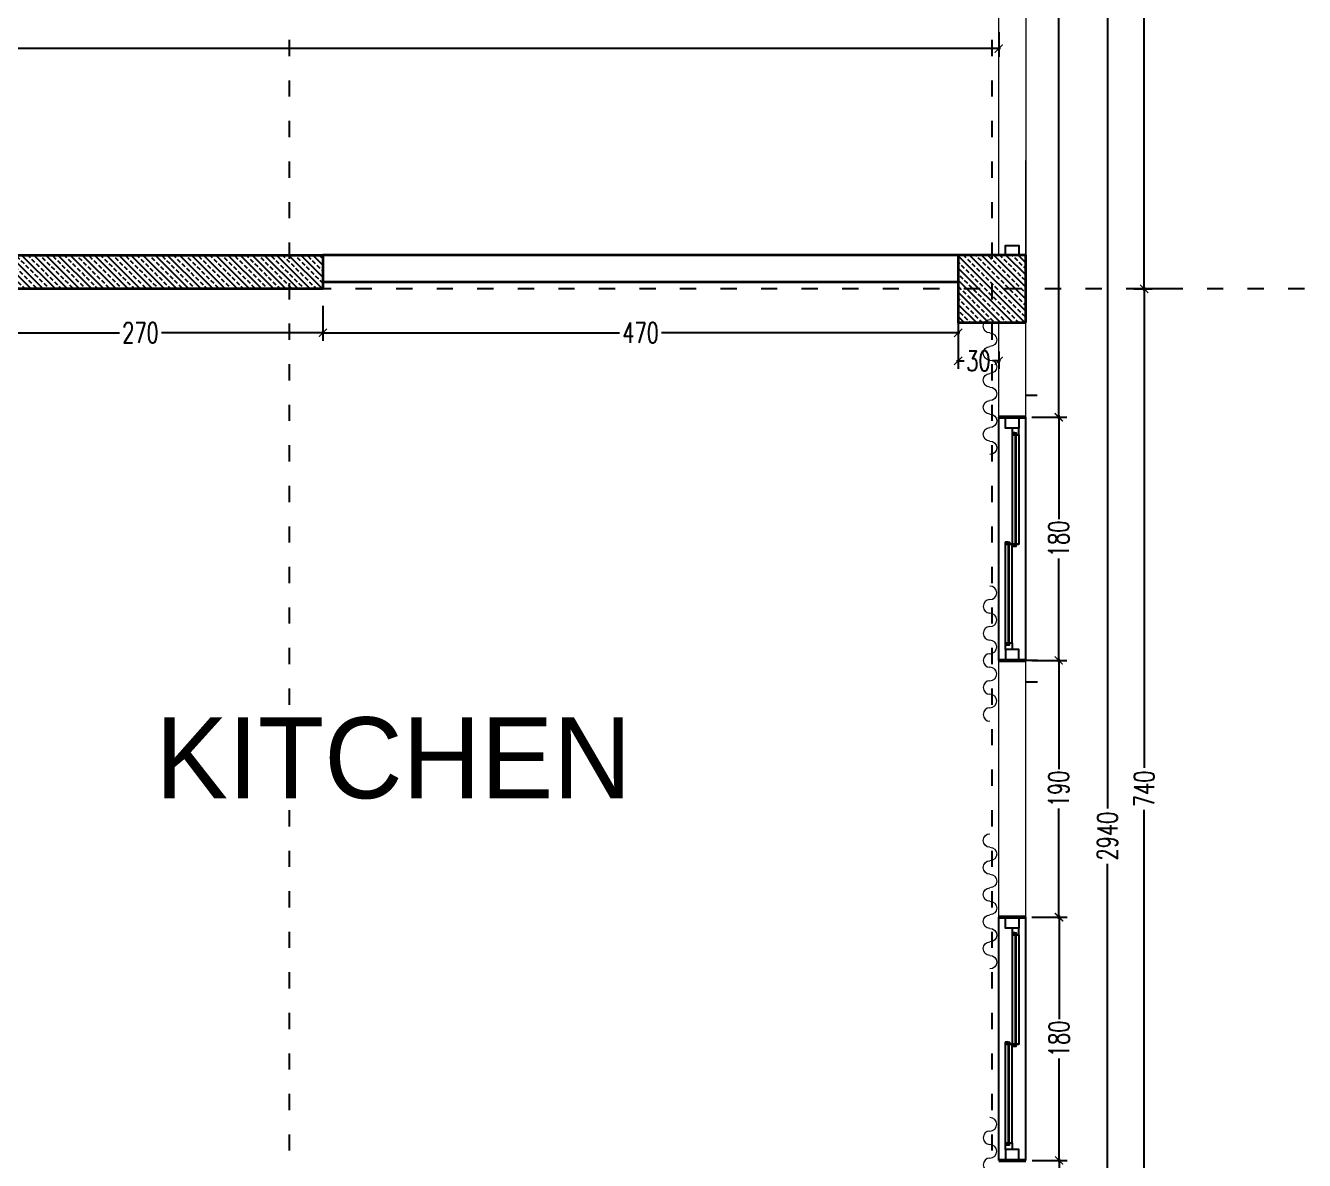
# Model space of a CAD drawing. Header units: centimetres. Extents: x -3207095 to 15275363, y -32656 to 4798027.
# Drawn here: x 680155 to 681101, y 4470705 to 4471545 of the extents above; entities that cross this region are included whole.
import ezdxf

# ---------------------------------------------------------------- set-up
doc = ezdxf.new("R2010")
doc.units = ezdxf.units.CM
doc.linetypes.add('ACAD_ISO03W100', pattern=[30, 12, -18])
doc.linetypes.add('DUZ', pattern=[500, 500])
doc.layers.get('0').update_dxf_attribs({"color": 1, "linetype": 'DUZ'})
for name, color, linetype in [('AGAC', 116, 'Continuous'), ('DIM', 1, 'DUZ'), ('KOLTAR_F', 145, 'Continuous'), ('PEN', 161, 'Continuous'), ('söve', 26, 'DUZ')]:
    doc.layers.add(name, color=color, linetype=linetype)
for name, color, linetype, lineweight in [('cam', 143, 'Continuous', 20), ('DUV', 220, 'Continuous', 50), ('DUVAR', 7, 'Continuous', 35), ('FE_PERDE', 205, 'Continuous', 15), ('gor25', 142, 'Continuous', 25), ('iç duvar', 7, 'Continuous', 50), ('KOLON_F', 3, 'Continuous', 35)]:
    doc.layers.add(name, color=color, linetype=linetype, lineweight=lineweight)
doc.styles.add('DIM', font='ROMANSTW.SHX', dxfattribs={"width": 0.7})
doc.dimstyles.new('1_100', dxfattribs={"dimtxt": 15, "dimasz": 6, "dimexe": 6, "dimexo": 0, "dimgap": 2, "dimtad": 0, "dimdec": 1, "dimzin": 11, "dimdsep": 46, "dimtxsty": 'DIM', "dimblk": 'ARCHTICK', "dimcen": 3, "dimdle": 1.25, "dimclrt": 2, "dimadec": 0, "dimazin": 0, "dimtfac": 1.25, "dimtdec": 1, "dimtix": 1, "dimtofl": 0, "dimtmove": 1, "dimatfit": 3, "dimldrblk": 'ARCHTICK', "dimfxl": 20, "dimfxlon": 1, "dimtolj": 1, "dimtzin": 0, "dimarcsym": 0})

# ---------------------------------------------------------------- blocks, each defined once
blk = doc.blocks.new('GEN_BLOCK00601')
at = {"linetype": 'Continuous', "ltscale": 50}
for centre, start, end in [((50, 50), 0, 180), ((250, 50), 0, 180), ((450, 50), 0, 180), ((650, 50), 0, 180), ((850, 50), 0, 180), ((150, 50), 180, 0), ((350, 50), 180, 0), ((550, 50), 180, 0), ((750, 50), 180, 0), ((950, 50), 180, 0)]:
    blk.add_arc(centre, 50, start, end, dxfattribs=at)
for tag in ['Sfb', 'FLOOR']:
    blk.add_attdef(tag, (0, 0), '', height=1)
blk = doc.blocks.new('_ArchTick')
at = {"color": 0, "linetype": 'ByBlock', "const_width": 0.15}
blk.add_lwpolyline([(-0.5, -0.5), (0.5, 0.5)], dxfattribs=at)
blk = doc.blocks.new('*D288')
at = {"layer": 'Defpoints', "color": 0, "linetype": 'Continuous', "lineweight": 5, "transparency": 16777216}
for p in [(680895.06, 4470705.15), (680919.69, 4470705.15), (680895.06, 4470515.15)]:
    blk.add_point(p, dxfattribs=at)
at = {"layer": 'DIM', "color": 0, "linetype": 'Continuous', "lineweight": -2, "transparency": 16777216}
for p, q in [((680899.69, 4470705.15), (680925.69, 4470705.15)), ((680919.69, 4470706.4), (680919.69, 4470624.65)), ((680919.69, 4470513.9), (680919.69, 4470595.65)), ((680899.69, 4470515.15), (680925.69, 4470515.15))]:
    blk.add_line(p, q, dxfattribs=at)
at = {"layer": 'DIM', "color": 0, "linetype": 'Continuous', "lineweight": -2, "transparency": 16777216, "xscale": 6, "yscale": 6, "zscale": 6}
for p, rotation in [((680919.69, 4470705.15), 90), ((680919.69, 4470515.15), 270)]:
    blk.add_blockref('_ArchTick', p, dxfattribs=dict(at, rotation=rotation))
at = {"layer": 'DIM', "color": 2, "linetype": 'Continuous', "lineweight": 5, "transparency": 16777216, "insert": (680919.69, 4470610.15), "char_height": 15, "attachment_point": 5, "rotation": 90, "style": 'DIM'}
blk.add_mtext('\\A1;190', dxfattribs=at)
blk = doc.blocks.new('*D289')
at = {"layer": 'Defpoints', "color": 0, "linetype": 'Continuous', "lineweight": 5, "transparency": 16777216}
for p in [(680895.06, 4470885.15), (680919.69, 4470885.15), (680895.06, 4470705.15)]:
    blk.add_point(p, dxfattribs=at)
at = {"layer": 'DIM', "color": 0, "linetype": 'Continuous', "lineweight": -2, "transparency": 16777216}
for p, q in [((680899.69, 4470885.15), (680925.69, 4470885.15)), ((680919.69, 4470886.4), (680919.69, 4470809.65)), ((680919.69, 4470703.9), (680919.69, 4470780.65)), ((680899.69, 4470705.15), (680925.69, 4470705.15))]:
    blk.add_line(p, q, dxfattribs=at)
at = {"layer": 'DIM', "color": 0, "linetype": 'Continuous', "lineweight": -2, "transparency": 16777216, "xscale": 6, "yscale": 6, "zscale": 6}
for p, rotation in [((680919.69, 4470885.15), 90), ((680919.69, 4470705.15), 270)]:
    blk.add_blockref('_ArchTick', p, dxfattribs=dict(at, rotation=rotation))
at = {"layer": 'DIM', "color": 2, "linetype": 'Continuous', "lineweight": 5, "transparency": 16777216, "insert": (680919.69, 4470795.15), "char_height": 15, "attachment_point": 5, "rotation": 90, "style": 'DIM'}
blk.add_mtext('\\A1;180', dxfattribs=at)
blk = doc.blocks.new('*D290')
at = {"layer": 'Defpoints', "color": 0, "linetype": 'Continuous', "lineweight": 5, "transparency": 16777216}
for p in [(680895.06, 4471075.15), (680919.47, 4471075.15), (680895.06, 4470885.15)]:
    blk.add_point(p, dxfattribs=at)
at = {"layer": 'DIM', "color": 0, "linetype": 'Continuous', "lineweight": -2, "transparency": 16777216}
for p, q in [((680899.47, 4471075.15), (680925.47, 4471075.15)), ((680919.47, 4471076.4), (680919.47, 4470994.65)), ((680919.47, 4470883.9), (680919.47, 4470965.65)), ((680899.47, 4470885.15), (680925.47, 4470885.15))]:
    blk.add_line(p, q, dxfattribs=at)
at = {"layer": 'DIM', "color": 0, "linetype": 'Continuous', "lineweight": -2, "transparency": 16777216, "xscale": 6, "yscale": 6, "zscale": 6}
for p, rotation in [((680919.47, 4471075.15), 90), ((680919.47, 4470885.15), 270)]:
    blk.add_blockref('_ArchTick', p, dxfattribs=dict(at, rotation=rotation))
at = {"layer": 'DIM', "color": 2, "linetype": 'Continuous', "lineweight": 5, "transparency": 16777216, "insert": (680919.47, 4470980.15), "char_height": 15, "attachment_point": 5, "rotation": 90, "style": 'DIM'}
blk.add_mtext('\\A1;190', dxfattribs=at)
blk = doc.blocks.new('*D291')
at = {"layer": 'Defpoints', "color": 0, "linetype": 'Continuous', "lineweight": 5, "transparency": 16777216}
for p in [(680895.06, 4471255.15), (680919.47, 4471255.15), (680895.06, 4471075.15)]:
    blk.add_point(p, dxfattribs=at)
at = {"layer": 'DIM', "color": 0, "linetype": 'Continuous', "lineweight": -2, "transparency": 16777216}
for p, q in [((680899.47, 4471255.15), (680925.47, 4471255.15)), ((680919.47, 4471256.4), (680919.47, 4471179.65)), ((680919.47, 4471073.9), (680919.47, 4471150.65)), ((680899.47, 4471075.15), (680925.47, 4471075.15))]:
    blk.add_line(p, q, dxfattribs=at)
at = {"layer": 'DIM', "color": 0, "linetype": 'Continuous', "lineweight": -2, "transparency": 16777216, "xscale": 6, "yscale": 6, "zscale": 6}
for p, rotation in [((680919.47, 4471255.15), 90), ((680919.47, 4471075.15), 270)]:
    blk.add_blockref('_ArchTick', p, dxfattribs=dict(at, rotation=rotation))
at = {"layer": 'DIM', "color": 2, "linetype": 'Continuous', "lineweight": 5, "transparency": 16777216, "insert": (680919.47, 4471165.15), "char_height": 15, "attachment_point": 5, "rotation": 90, "style": 'DIM'}
blk.add_mtext('\\A1;180', dxfattribs=at)
blk = doc.blocks.new('*D292')
at = {"layer": 'Defpoints', "color": 0, "linetype": 'Continuous', "lineweight": 5, "transparency": 16777216}
for p in [(680895.06, 4472415.15), (680919.51, 4472415.15), (680895.06, 4471255.15)]:
    blk.add_point(p, dxfattribs=at)
at = {"layer": 'DIM', "color": 0, "linetype": 'Continuous', "lineweight": -2, "transparency": 16777216}
for p, q in [((680899.51, 4472415.15), (680925.51, 4472415.15)), ((680919.51, 4472416.4), (680919.51, 4471853.65)), ((680919.51, 4471253.9), (680919.51, 4471816.65)), ((680899.51, 4471255.15), (680925.51, 4471255.15))]:
    blk.add_line(p, q, dxfattribs=at)
at = {"layer": 'DIM', "color": 0, "linetype": 'Continuous', "lineweight": -2, "transparency": 16777216, "xscale": 6, "yscale": 6, "zscale": 6}
for p, rotation in [((680919.51, 4472415.15), 90), ((680919.51, 4471255.15), 270)]:
    blk.add_blockref('_ArchTick', p, dxfattribs=dict(at, rotation=rotation))
at = {"layer": 'DIM', "color": 2, "linetype": 'Continuous', "lineweight": 5, "transparency": 16777216, "insert": (680919.51, 4471835.15), "char_height": 15, "attachment_point": 5, "rotation": 90, "style": 'DIM'}
blk.add_mtext('\\A1;1160', dxfattribs=at)
blk = doc.blocks.new('*D306')
at = {"layer": 'Defpoints', "color": 0, "linetype": 'Continuous', "lineweight": 5, "transparency": 16777216}
for p in [(680975.08, 4471870.15), (680982.68, 4471350.15), (681045.59, 4471350.15)]:
    blk.add_point(p, dxfattribs=at)
at = {"layer": 'DIM', "color": 0, "linetype": 'Continuous', "lineweight": -2, "transparency": 16777216}
for p, q in [((680975.08, 4471870.15), (680988.68, 4471870.15)), ((680982.68, 4471871.4), (680982.68, 4471625.65)), ((680982.68, 4471348.9), (680982.68, 4471594.65)), ((681002.68, 4471350.15), (680976.68, 4471350.15))]:
    blk.add_line(p, q, dxfattribs=at)
at = {"layer": 'DIM', "color": 0, "linetype": 'Continuous', "lineweight": -2, "transparency": 16777216, "xscale": 6, "yscale": 6, "zscale": 6}
for p, rotation in [((680982.68, 4471870.15), 90), ((680982.68, 4471350.15), 270)]:
    blk.add_blockref('_ArchTick', p, dxfattribs=dict(at, rotation=rotation))
at = {"layer": 'DIM', "color": 2, "linetype": 'Continuous', "lineweight": 5, "transparency": 16777216, "insert": (680982.68, 4471610.15), "char_height": 15, "attachment_point": 5, "rotation": 90, "style": 'DIM'}
blk.add_mtext('\\A1;520', dxfattribs=at)
blk = doc.blocks.new('*D307')
at = {"layer": 'Defpoints', "color": 0, "linetype": 'Continuous', "lineweight": 5, "transparency": 16777216}
for p in [(680975.08, 4471350.15), (680982.68, 4470610.15), (681045.59, 4470610.15)]:
    blk.add_point(p, dxfattribs=at)
at = {"layer": 'DIM', "color": 0, "linetype": 'Continuous', "lineweight": -2, "transparency": 16777216}
for p, q in [((680975.08, 4471350.15), (680988.68, 4471350.15)), ((680982.68, 4471351.4), (680982.68, 4470995.65)), ((680982.68, 4470608.9), (680982.68, 4470964.65)), ((681002.68, 4470610.15), (680976.68, 4470610.15))]:
    blk.add_line(p, q, dxfattribs=at)
at = {"layer": 'DIM', "color": 0, "linetype": 'Continuous', "lineweight": -2, "transparency": 16777216, "xscale": 6, "yscale": 6, "zscale": 6}
for p, rotation in [((680982.68, 4471350.15), 90), ((680982.68, 4470610.15), 270)]:
    blk.add_blockref('_ArchTick', p, dxfattribs=dict(at, rotation=rotation))
at = {"layer": 'DIM', "color": 2, "linetype": 'Continuous', "lineweight": 5, "transparency": 16777216, "insert": (680982.68, 4470980.15), "char_height": 15, "attachment_point": 5, "rotation": 90, "style": 'DIM'}
blk.add_mtext('\\A1;740', dxfattribs=at)
blk = doc.blocks.new('*D333')
at = {"layer": 'Defpoints', "color": 0, "linetype": 'Continuous', "lineweight": 5, "transparency": 16777216}
for p in [(680925.69, 4472415.15), (680955.54, 4472415.15), (680925.69, 4469475.15)]:
    blk.add_point(p, dxfattribs=at)
at = {"layer": 'DIM', "color": 0, "linetype": 'Continuous', "lineweight": -2, "transparency": 16777216}
for p, q in [((680935.54, 4472415.15), (680961.54, 4472415.15)), ((680955.54, 4472416.4), (680955.54, 4470965.65)), ((680955.54, 4469473.9), (680955.54, 4470924.65)), ((680935.54, 4469475.15), (680961.54, 4469475.15))]:
    blk.add_line(p, q, dxfattribs=at)
at = {"layer": 'DIM', "color": 0, "linetype": 'Continuous', "lineweight": -2, "transparency": 16777216, "xscale": 6, "yscale": 6, "zscale": 6}
for p, rotation in [((680955.54, 4472415.15), 90), ((680955.54, 4469475.15), 270)]:
    blk.add_blockref('_ArchTick', p, dxfattribs=dict(at, rotation=rotation))
at = {"layer": 'DIM', "color": 2, "linetype": 'Continuous', "lineweight": 5, "transparency": 16777216, "insert": (680955.54, 4470945.15), "char_height": 15, "attachment_point": 5, "rotation": 90, "style": 'DIM'}
blk.add_mtext('\\A1;2940', dxfattribs=at)
blk = doc.blocks.new('*D465')
at = {"layer": 'Defpoints', "color": 0, "linetype": 'Continuous', "lineweight": 5, "transparency": 16777216}
for p in [(680105.06, 4471350.15), (680375.06, 4471350.15), (680375.06, 4471317.63)]:
    blk.add_point(p, dxfattribs=at)
at = {"layer": 'DIM', "color": 0, "linetype": 'Continuous', "lineweight": -2, "transparency": 16777216}
for p, q in [((680105.06, 4471337.63), (680105.06, 4471311.63)), ((680375.06, 4471337.63), (680375.06, 4471311.63)), ((680103.81, 4471317.63), (680224.56, 4471317.63)), ((680376.31, 4471317.63), (680255.56, 4471317.63))]:
    blk.add_line(p, q, dxfattribs=at)
at = {"layer": 'DIM', "color": 0, "linetype": 'Continuous', "lineweight": -2, "transparency": 16777216, "xscale": 6, "yscale": 6, "zscale": 6, "rotation": 180}
blk.add_blockref('_ArchTick', (680105.06, 4471317.63), dxfattribs=at)
at = {"layer": 'DIM', "color": 0, "linetype": 'Continuous', "lineweight": -2, "transparency": 16777216, "xscale": 6, "yscale": 6, "zscale": 6}
blk.add_blockref('_ArchTick', (680375.06, 4471317.63), dxfattribs=at)
at = {"layer": 'DIM', "color": 2, "linetype": 'Continuous', "lineweight": 5, "transparency": 16777216, "insert": (680240.06, 4471317.63), "char_height": 15, "attachment_point": 5, "style": 'DIM'}
blk.add_mtext('\\A1;270', dxfattribs=at)
blk = doc.blocks.new('*D466')
at = {"layer": 'Defpoints', "color": 0, "linetype": 'Continuous', "lineweight": 5, "transparency": 16777216}
for p in [(680375.06, 4471350.15), (680845.06, 4471350.15), (680845.06, 4471317.63)]:
    blk.add_point(p, dxfattribs=at)
at = {"layer": 'DIM', "color": 0, "linetype": 'Continuous', "lineweight": -2, "transparency": 16777216}
for p, q in [((680375.06, 4471337.63), (680375.06, 4471311.63)), ((680845.06, 4471337.63), (680845.06, 4471311.63)), ((680373.81, 4471317.63), (680594.56, 4471317.63)), ((680846.31, 4471317.63), (680625.56, 4471317.63))]:
    blk.add_line(p, q, dxfattribs=at)
at = {"layer": 'DIM', "color": 0, "linetype": 'Continuous', "lineweight": -2, "transparency": 16777216, "xscale": 6, "yscale": 6, "zscale": 6, "rotation": 180}
blk.add_blockref('_ArchTick', (680375.06, 4471317.63), dxfattribs=at)
at = {"layer": 'DIM', "color": 0, "linetype": 'Continuous', "lineweight": -2, "transparency": 16777216, "xscale": 6, "yscale": 6, "zscale": 6}
blk.add_blockref('_ArchTick', (680845.06, 4471317.63), dxfattribs=at)
at = {"layer": 'DIM', "color": 2, "linetype": 'Continuous', "lineweight": 5, "transparency": 16777216, "insert": (680610.06, 4471317.63), "char_height": 15, "attachment_point": 5, "style": 'DIM'}
blk.add_mtext('\\A1;470', dxfattribs=at)
blk = doc.blocks.new('*D467')
at = {"layer": 'Defpoints', "color": 0, "linetype": 'Continuous', "lineweight": 5, "transparency": 16777216}
for p in [(680845.06, 4471311.63), (680845.06, 4471296.86), (680875.06, 4471303.69)]:
    blk.add_point(p, dxfattribs=at)
at = {"layer": 'DIM', "color": 0, "linetype": 'Continuous', "lineweight": -2, "transparency": 16777216}
for p, q in [((680845.06, 4471311.63), (680845.06, 4471290.86)), ((680843.81, 4471296.86), (680849.56, 4471296.86)), ((680876.31, 4471296.86), (680870.56, 4471296.86)), ((680875.06, 4471303.69), (680875.06, 4471290.86))]:
    blk.add_line(p, q, dxfattribs=at)
at = {"layer": 'DIM', "color": 0, "linetype": 'Continuous', "lineweight": -2, "transparency": 16777216, "xscale": 6, "yscale": 6, "zscale": 6, "rotation": 180}
blk.add_blockref('_ArchTick', (680845.06, 4471296.86), dxfattribs=at)
at = {"layer": 'DIM', "color": 0, "linetype": 'Continuous', "lineweight": -2, "transparency": 16777216, "xscale": 6, "yscale": 6, "zscale": 6}
blk.add_blockref('_ArchTick', (680875.06, 4471296.86), dxfattribs=at)
at = {"layer": 'DIM', "color": 2, "linetype": 'Continuous', "lineweight": 5, "transparency": 16777216, "insert": (680860.06, 4471296.86), "char_height": 15, "attachment_point": 5, "style": 'DIM'}
blk.add_mtext('\\A1;30', dxfattribs=at)
blk = doc.blocks.new('*D469')
at = {"layer": 'Defpoints', "color": 0, "linetype": 'Continuous', "lineweight": 5, "transparency": 16777216}
for p in [(680875.06, 4471540), (678855.06, 4471527.24), (680875.06, 4471527.92)]:
    blk.add_point(p, dxfattribs=at)
at = {"layer": 'DIM', "color": 0, "linetype": 'Continuous', "lineweight": -2, "transparency": 16777216}
for p, q in [((678855.06, 4471527.24), (678855.06, 4471533.92)), ((680875.06, 4471540), (680875.06, 4471521.92)), ((678853.81, 4471527.92), (679844.56, 4471527.92)), ((680876.31, 4471527.92), (679885.56, 4471527.92))]:
    blk.add_line(p, q, dxfattribs=at)
at = {"layer": 'DIM', "color": 0, "linetype": 'Continuous', "lineweight": -2, "transparency": 16777216, "xscale": 6, "yscale": 6, "zscale": 6, "rotation": 180}
blk.add_blockref('_ArchTick', (678855.06, 4471527.92), dxfattribs=at)
at = {"layer": 'DIM', "color": 0, "linetype": 'Continuous', "lineweight": -2, "transparency": 16777216, "xscale": 6, "yscale": 6, "zscale": 6}
blk.add_blockref('_ArchTick', (680875.06, 4471527.92), dxfattribs=at)
at = {"layer": 'DIM', "color": 2, "linetype": 'Continuous', "lineweight": 5, "transparency": 16777216, "insert": (679865.06, 4471527.92), "char_height": 15, "attachment_point": 5, "style": 'DIM'}
blk.add_mtext('\\A1;2020', dxfattribs=at)

msp = doc.modelspace()

# ---------------------------------------------------------------- hatches: boundary and pattern name
at = {"layer": 'KOLTAR_F'}
h = msp.add_hatch(dxfattribs=at)
h.set_pattern_fill('ANSI33', color=256, angle=90, style=0)
h.set_pattern_definition([(135, (5182817.5296, 3810741.6723), (-4.4901280605, -4.4901280605), []), (135, (5182817.5296, 3810746.1625), (-4.4901280605, -4.4901280605), [3.175, -1.5875])])
h.paths.add_polyline_path([(680375.06, 4471375.15), (680105.06, 4471375.15), (680105.06, 4471350.15), (680375.06, 4471350.15)])
h = msp.add_hatch(dxfattribs=at)
h.set_pattern_fill('ANSI33', color=256, angle=90, style=0)
h.set_pattern_definition([(135, (5182297.5296, 3810741.6723), (-4.4901280605, -4.4901280605), []), (135, (5182297.5296, 3810746.1625), (-4.4901280605, -4.4901280605), [3.175, -1.5875])])
h.paths.add_polyline_path([(680895.06, 4471325.15), (680895.06, 4471375.15), (680845.06, 4471375.15), (680845.06, 4471325.15)])

# ---------------------------------------------------------------- linework, layer by layer
at = {"color": 232, "linetype": 'ACAD_ISO03W100'}
for p, q in [((680350.06, 4472584.38), (680350.06, 4469325.53)), ((680870.06, 4472584.38), (680870.06, 4469325.53)), ((681101.25, 4471350.15), (676992.69, 4471350.15))]:
    msp.add_line(p, q, dxfattribs=at)
at = {"layer": 'AGAC'}
for p, q in [((680875.06, 4471075.15), (680875.06, 4471255.15)), ((680895.06, 4471075.15), (680895.06, 4471255.15)), ((680875.06, 4470705.15), (680875.06, 4470885.15)), ((680895.06, 4470705.15), (680895.06, 4470885.15))]:
    msp.add_line(p, q, dxfattribs=at)
at = {"layer": 'cam'}
for p, q in [((680887.06, 4471243.65), (680887.06, 4471159.65)), ((680887.56, 4471243.65), (680887.56, 4471159.65)), ((680888.06, 4471243.65), (680888.06, 4471159.65)), ((680882.06, 4471086.65), (680882.06, 4471162.65)), ((680882.56, 4471086.65), (680882.56, 4471162.65)), ((680883.06, 4471086.65), (680883.06, 4471162.65)), ((680887.06, 4470873.65), (680887.06, 4470789.65)), ((680887.56, 4470873.65), (680887.56, 4470789.65)), ((680888.06, 4470873.65), (680888.06, 4470789.65)), ((680882.06, 4470716.65), (680882.06, 4470792.65)), ((680882.56, 4470716.65), (680882.56, 4470792.65)), ((680883.06, 4470716.65), (680883.06, 4470792.65))]:
    msp.add_line(p, q, dxfattribs=at)
at = {"layer": 'DUV'}
for p, q in [((680875.06, 4471255.15), (680895.06, 4471255.15)), ((680875.06, 4471075.15), (680895.06, 4471075.15)), ((680875.06, 4470885.15), (680895.06, 4470885.15)), ((680875.06, 4470885.15), (680895.06, 4470885.15)), ((680875.06, 4470885.15), (680895.06, 4470885.15)), ((680875.06, 4470705.15), (680895.06, 4470705.15)), ((680875.06, 4470705.15), (680895.06, 4470705.15)), ((680875.06, 4470705.15), (680895.06, 4470705.15))]:
    msp.add_line(p, q, dxfattribs=at)
at = {"layer": 'DUVAR'}
for p, q in [((680845.06, 4471375.15), (680375.06, 4471375.15)), ((680845.06, 4471355.15), (680375.06, 4471355.15)), ((680875.06, 4471255.15), (680895.06, 4471255.15)), ((680875.06, 4471075.15), (680895.06, 4471075.15)), ((680875.06, 4470885.15), (680895.06, 4470885.15)), ((680875.06, 4470705.15), (680895.06, 4470705.15))]:
    msp.add_line(p, q, dxfattribs=at)
at = {"layer": 'gor25'}
for p, q in [((680885.06, 4471242.15), (680885.06, 4471161.15)), ((680890.06, 4471242.15), (680890.06, 4471161.15)), ((680880.06, 4471088.15), (680880.06, 4471161.15)), ((680885.06, 4471088.15), (680885.06, 4471161.15)), ((680885.06, 4470872.15), (680885.06, 4470791.15)), ((680890.06, 4470872.15), (680890.06, 4470791.15)), ((680880.06, 4470718.15), (680880.06, 4470791.15)), ((680885.06, 4470718.15), (680885.06, 4470791.15))]:
    msp.add_line(p, q, dxfattribs=at)
at = {"layer": 'iç duvar', "color": 7, "lineweight": 18}
for p, q in [((680895.06, 4471845.15), (680895.06, 4471375.15)), ((680875.06, 4471375.15), (680875.06, 4471580.15)), ((680895.06, 4471255.15), (680895.06, 4471445.15)), ((680875.06, 4471255.15), (680875.06, 4471325.15)), ((680875.06, 4470885.15), (680875.06, 4471075.15)), ((680895.06, 4470885.15), (680895.06, 4471075.15))]:
    msp.add_line(p, q, dxfattribs=at)
at = {"layer": 'KOLON_F'}
for points in [[(680105.06, 4471375.15), (680375.06, 4471375.15), (680375.06, 4471350.15), (680105.06, 4471350.15)], [(680895.06, 4471325.15), (680895.06, 4471375.15), (680845.06, 4471375.15), (680845.06, 4471325.15)]]:
    msp.add_lwpolyline(points, close=True, dxfattribs=at)
at = {"layer": 'PEN'}
for points in [[(680880.06, 4471382.16), (680880.06, 4471382.16), (680890.06, 4471382.16), (680890.06, 4471375.15), (680890.06, 4471375.15), (680880.06, 4471375.15), (680880.06, 4471375.15), (680880.06, 4471375.15), (680880.06, 4471382.16)], [(680890.06, 4471247.15), (680890.06, 4471247.15), (680880.06, 4471247.15), (680880.06, 4471255.15), (680880.06, 4471255.15), (680890.06, 4471255.15), (680890.06, 4471255.15), (680890.06, 4471255.15), (680890.06, 4471247.15)], [(680890.06, 4471247.15), (680890.06, 4471247.15), (680885.06, 4471247.15), (680885.06, 4471243.65), (680887.06, 4471243.65), (680888.06, 4471243.65), (680888.06, 4471242.15), (680890.06, 4471242.15), (680890.06, 4471247.15)], [(680885.06, 4471243.65), (680885.06, 4471242.15), (680887.06, 4471242.15), (680887.06, 4471243.65)], [(680885.06, 4471161.15), (680885.06, 4471161.15), (680880.06, 4471161.15), (680880.06, 4471162.65), (680882.06, 4471162.65), (680883.06, 4471162.65), (680883.06, 4471161.15), (680885.06, 4471161.15), (680885.06, 4471161.15)], [(680880.06, 4471162.65), (680880.06, 4471161.15), (680882.06, 4471161.15), (680882.06, 4471162.65)], [(680885.06, 4471159.65), (680885.06, 4471161.15), (680887.06, 4471161.15), (680887.06, 4471159.65)], [(680890.06, 4471161.15), (680890.06, 4471161.15), (680885.06, 4471161.15), (680885.06, 4471159.65), (680887.06, 4471159.65), (680888.06, 4471159.65), (680888.06, 4471161.15), (680890.06, 4471161.15), (680890.06, 4471161.15)], [(680885.06, 4471083.15), (680885.06, 4471083.15), (680880.06, 4471083.15), (680880.06, 4471086.65), (680882.06, 4471086.65), (680883.06, 4471086.65), (680883.06, 4471088.15), (680885.06, 4471088.15), (680885.06, 4471083.15)], [(680880.06, 4471086.65), (680880.06, 4471088.15), (680882.06, 4471088.15), (680882.06, 4471086.65)], [(680890.06, 4471083.15), (680890.06, 4471083.15), (680880.06, 4471083.15), (680880.06, 4471075.15), (680880.06, 4471075.15), (680890.06, 4471075.15), (680890.06, 4471075.15), (680890.06, 4471075.15), (680890.06, 4471083.15)], [(680890.06, 4470877.15), (680890.06, 4470877.15), (680880.06, 4470877.15), (680880.06, 4470885.15), (680880.06, 4470885.15), (680890.06, 4470885.15), (680890.06, 4470885.15), (680890.06, 4470885.15), (680890.06, 4470877.15)], [(680890.06, 4470877.15), (680890.06, 4470877.15), (680885.06, 4470877.15), (680885.06, 4470873.65), (680887.06, 4470873.65), (680888.06, 4470873.65), (680888.06, 4470872.15), (680890.06, 4470872.15), (680890.06, 4470877.15)], [(680885.06, 4470873.65), (680885.06, 4470872.15), (680887.06, 4470872.15), (680887.06, 4470873.65)], [(680885.06, 4470791.15), (680885.06, 4470791.15), (680880.06, 4470791.15), (680880.06, 4470792.65), (680882.06, 4470792.65), (680883.06, 4470792.65), (680883.06, 4470791.15), (680885.06, 4470791.15), (680885.06, 4470791.15)], [(680880.06, 4470792.65), (680880.06, 4470791.15), (680882.06, 4470791.15), (680882.06, 4470792.65)], [(680885.06, 4470789.65), (680885.06, 4470791.15), (680887.06, 4470791.15), (680887.06, 4470789.65)], [(680890.06, 4470791.15), (680890.06, 4470791.15), (680885.06, 4470791.15), (680885.06, 4470789.65), (680887.06, 4470789.65), (680888.06, 4470789.65), (680888.06, 4470791.15), (680890.06, 4470791.15), (680890.06, 4470791.15)], [(680885.06, 4470713.15), (680885.06, 4470713.15), (680880.06, 4470713.15), (680880.06, 4470716.65), (680882.06, 4470716.65), (680883.06, 4470716.65), (680883.06, 4470718.15), (680885.06, 4470718.15), (680885.06, 4470713.15)], [(680880.06, 4470716.65), (680880.06, 4470718.15), (680882.06, 4470718.15), (680882.06, 4470716.65)], [(680890.06, 4470713.15), (680890.06, 4470713.15), (680880.06, 4470713.15), (680880.06, 4470705.15), (680880.06, 4470705.15), (680890.06, 4470705.15), (680890.06, 4470705.15), (680890.06, 4470705.15), (680890.06, 4470713.15)]]:
    msp.add_lwpolyline(points, close=True, dxfattribs=at)
at = {"layer": 'söve'}
for p, q in [((680903.43, 4471271.28), (680895.06, 4471271.28)), ((680903.64, 4471075.15), (680895.06, 4471075.15)), ((680903.64, 4471059.02), (680895.06, 4471059.02))]:
    msp.add_line(p, q, dxfattribs=at)

# ---------------------------------------------------------------- block references
at = {"layer": 'FE_PERDE', "extrusion": (0, 0, -1), "yscale": 0.10000020265579, "zscale": -0.10000020265579, "rotation": 270}
for p, xscale in [((-680873.56, 4471327.48), 0.10000020265579), ((-680873.56, 4470636.92), -0.10000020265579)]:
    msp.add_blockref('GEN_BLOCK00601', p, dxfattribs=dict(at, xscale=xscale))
at = {"layer": 'FE_PERDE', "yscale": 0.10000020265579, "zscale": 0.10000020265579}
for p, xscale, rotation in [((680873.56, 4471030.15), 0.10000020265579, 90.00000000000001), ((680873.56, 4470946.89), -0.10000020265579, 90)]:
    msp.add_blockref('GEN_BLOCK00601', p, dxfattribs=dict(at, xscale=xscale, rotation=rotation))

# ---------------------------------------------------------------- texts
at = {"insert": (680251.25, 4471033.13), "char_height": 60, "attachment_point": 1}
msp.add_mtext_dynamic_manual_height_columns('{\\fCentury Gothic|b0|i0|c0|p34;\\C7;KITCHEN}', width=402.7964, gutter_width=12.5, heights=[0], dxfattribs=at)

# ---------------------------------------------------------------- dimensions: what is measured, and where the dimension line sits
at = {"layer": 'DIM', "linetype": 'Continuous', "lineweight": 5}
for base, p1, p2, picture, middle in [((680919.51, 4472415.15), (680895.06, 4471255.15), (680895.06, 4472415.15), '*D292', (680919.51, 4471835.15)), ((680955.54, 4472415.15), (680925.69, 4469475.15), (680925.69, 4472415.15), '*D333', (680955.54, 4470945.15)), ((680982.68, 4471350.15), (680975.08, 4471870.15), (681045.59, 4471350.15), '*D306', (680982.68, 4471610.15)), ((680982.68, 4470610.15), (680975.08, 4471350.15), (681045.59, 4470610.15), '*D307', (680982.68, 4470980.15)), ((680919.47, 4471255.15), (680895.06, 4471075.15), (680895.06, 4471255.15), '*D291', (680919.47, 4471165.15)), ((680919.47, 4471075.15), (680895.06, 4470885.15), (680895.06, 4471075.15), '*D290', (680919.47, 4470980.15)), ((680919.69, 4470885.15), (680895.06, 4470705.15), (680895.06, 4470885.15), '*D289', (680919.69, 4470795.15)), ((680919.69, 4470705.15), (680895.06, 4470515.15), (680895.06, 4470705.15), '*D288', (680919.69, 4470610.15))]:
    dim = msp.add_linear_dim(base=base, p1=p1, p2=p2, angle=90, dimstyle='1_100', dxfattribs=at)
    dim.commit()
    dim.dimension.update_dxf_attribs({"geometry": picture, "text_midpoint": middle})
for base, p1, p2, picture, middle in [((680875.06, 4471527.92), (678855.06, 4471527.24), (680875.06, 4471540), '*D469', (679865.06, 4471527.92)), ((680375.06, 4471317.63), (680105.06, 4471350.15), (680375.06, 4471350.15), '*D465', (680240.06, 4471317.63)), ((680845.06, 4471317.63), (680375.06, 4471350.15), (680845.06, 4471350.15), '*D466', (680610.06, 4471317.63)), ((680845.06, 4471296.86), (680875.06, 4471303.69), (680845.06, 4471311.63), '*D467', (680860.06, 4471296.86))]:
    dim = msp.add_linear_dim(base=base, p1=p1, p2=p2, dimstyle='1_100', dxfattribs=at)
    dim.commit()
    dim.dimension.update_dxf_attribs({"geometry": picture, "text_midpoint": middle})

doc.saveas('drawing.dxf')
